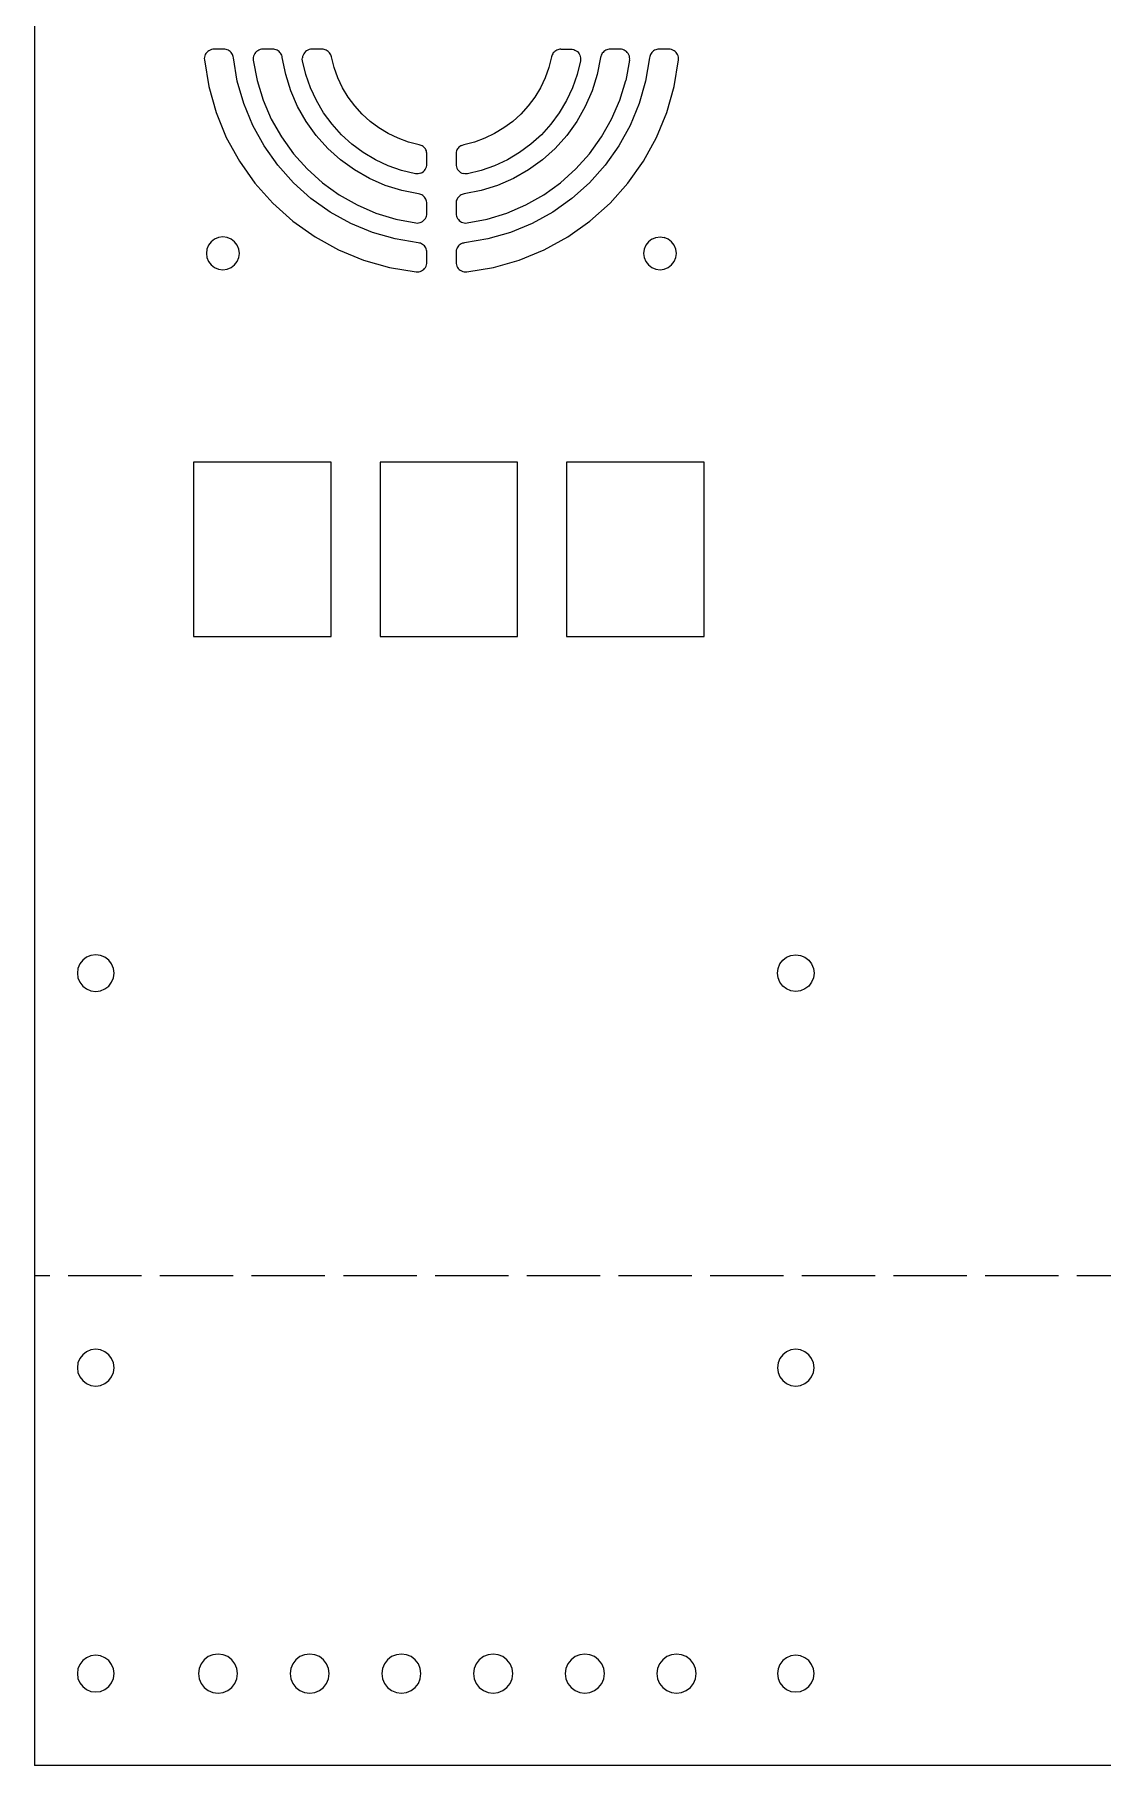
# Model space of a CAD drawing. Extents: x -1267 to 2080, y -21 to 4009.
# Drawn here: x 507.3 to 681.9, y 1248.8 to 1531.7 of the extents above; entities that cross this region are included whole.
import ezdxf

# ---------------------------------------------------------------- set-up
doc = ezdxf.new("R2010")
doc.units = 0
doc.linetypes.add('ACAD_ISO02W100', pattern=[15, 12, -3])
doc.layers.add('Layer0', color=7, linetype='Continuous', true_color=0xffffff)

msp = doc.modelspace()

# ---------------------------------------------------------------- linework, layer by layer
at = {"layer": 'Layer0'}
for p, q in [((507.27, 1977.83, 0.05), (507.27, 1328.83, 0.05)), ((535.05, 1528.02, 0.05), (535.03, 1527.8, 0.05)), ((535.03, 1527.8, 0.05), (535.04, 1527.58, 0.05)), ((535.11, 1528.23, 0.05), (535.05, 1528.02, 0.05)), ((535.19, 1528.44, 0.05), (535.11, 1528.23, 0.05)), ((535.3, 1528.63, 0.05), (535.19, 1528.44, 0.05)), ((535.44, 1528.81, 0.05), (535.3, 1528.63, 0.05)), ((535.6, 1528.96, 0.05), (535.44, 1528.81, 0.05)), ((535.78, 1529.09, 0.05), (535.6, 1528.96, 0.05)), ((535.97, 1529.19, 0.05), (535.78, 1529.09, 0.05)), ((536.18, 1529.27, 0.05), (535.97, 1529.19, 0.05)), ((536.4, 1529.32, 0.05), (536.18, 1529.27, 0.05)), ((536.62, 1529.33, 0.05), (536.4, 1529.32, 0.05)), ((538.21, 1529.33, 0.05), (536.62, 1529.33, 0.05)), ((538.41, 1529.32, 0.05), (538.21, 1529.33, 0.05)), ((538.6, 1529.29, 0.05), (538.41, 1529.32, 0.05)), ((538.78, 1529.23, 0.05), (538.6, 1529.29, 0.05)), ((538.96, 1529.15, 0.05), (538.78, 1529.23, 0.05)), ((539.12, 1529.05, 0.05), (538.96, 1529.15, 0.05)), ((539.27, 1528.93, 0.05), (539.12, 1529.05, 0.05)), ((539.41, 1528.79, 0.05), (539.27, 1528.93, 0.05)), ((539.53, 1528.64, 0.05), (539.41, 1528.79, 0.05)), ((539.63, 1528.47, 0.05), (539.53, 1528.64, 0.05)), ((539.7, 1528.3, 0.05), (539.63, 1528.47, 0.05)), ((539.76, 1528.11, 0.05), (539.7, 1528.3, 0.05)), ((539.79, 1527.92, 0.05), (539.76, 1528.11, 0.05)), ((540.43, 1524.13, 0.05), (539.79, 1527.92, 0.05)), ((543.04, 1527.98, 0.05), (543.03, 1527.76, 0.05)), ((543.03, 1527.76, 0.05), (543.04, 1527.53, 0.05)), ((543.09, 1528.2, 0.05), (543.04, 1527.98, 0.05)), ((543.17, 1528.41, 0.05), (543.09, 1528.2, 0.05)), ((543.28, 1528.61, 0.05), (543.17, 1528.41, 0.05)), ((543.42, 1528.79, 0.05), (543.28, 1528.61, 0.05)), ((543.58, 1528.95, 0.05), (543.42, 1528.79, 0.05)), ((543.76, 1529.08, 0.05), (543.58, 1528.95, 0.05)), ((543.96, 1529.19, 0.05), (543.76, 1529.08, 0.05)), ((544.17, 1529.27, 0.05), (543.96, 1529.19, 0.05)), ((544.39, 1529.32, 0.05), (544.17, 1529.27, 0.05)), ((544.61, 1529.33, 0.05), (544.39, 1529.32, 0.05)), ((546.22, 1529.33, 0.05), (544.61, 1529.33, 0.05)), ((546.4, 1529.32, 0.05), (546.22, 1529.33, 0.05)), ((546.59, 1529.29, 0.05), (546.4, 1529.32, 0.05)), ((546.77, 1529.23, 0.05), (546.59, 1529.29, 0.05)), ((546.94, 1529.16, 0.05), (546.77, 1529.23, 0.05)), ((547.11, 1529.06, 0.05), (546.94, 1529.16, 0.05)), ((547.26, 1528.94, 0.05), (547.11, 1529.06, 0.05)), ((547.39, 1528.81, 0.05), (547.26, 1528.94, 0.05)), ((547.51, 1528.67, 0.05), (547.39, 1528.81, 0.05)), ((547.61, 1528.51, 0.05), (547.51, 1528.67, 0.05)), ((547.69, 1528.33, 0.05), (547.61, 1528.51, 0.05)), ((547.75, 1528.16, 0.05), (547.69, 1528.33, 0.05)), ((547.79, 1527.97, 0.05), (547.75, 1528.16, 0.05)), ((548.34, 1525.21, 0.05), (547.79, 1527.97, 0.05)), ((551.06, 1527.68, 0.05), (551.07, 1527.91, 0.05)), ((551.09, 1527.45, 0.05), (551.06, 1527.68, 0.05)), ((551.11, 1528.14, 0.05), (551.07, 1527.91, 0.05)), ((551.19, 1528.36, 0.05), (551.11, 1528.14, 0.05)), ((551.29, 1528.57, 0.05), (551.19, 1528.36, 0.05)), ((551.43, 1528.76, 0.05), (551.29, 1528.57, 0.05)), ((551.59, 1528.93, 0.05), (551.43, 1528.76, 0.05)), ((551.77, 1529.07, 0.05), (551.59, 1528.93, 0.05)), ((551.98, 1529.18, 0.05), (551.77, 1529.07, 0.05)), ((552.19, 1529.26, 0.05), (551.98, 1529.18, 0.05)), ((552.42, 1529.32, 0.05), (552.19, 1529.26, 0.05)), ((552.65, 1529.33, 0.05), (552.42, 1529.32, 0.05)), ((554.27, 1529.33, 0.05), (552.65, 1529.33, 0.05)), ((554.45, 1529.32, 0.05), (554.27, 1529.33, 0.05)), ((554.63, 1529.29, 0.05), (554.45, 1529.32, 0.05)), ((554.8, 1529.24, 0.05), (554.63, 1529.29, 0.05)), ((554.97, 1529.17, 0.05), (554.8, 1529.24, 0.05)), ((555.13, 1529.08, 0.05), (554.97, 1529.17, 0.05)), ((555.27, 1528.97, 0.05), (555.13, 1529.08, 0.05)), ((555.41, 1528.85, 0.05), (555.27, 1528.97, 0.05)), ((555.53, 1528.71, 0.05), (555.41, 1528.85, 0.05)), ((555.63, 1528.56, 0.05), (555.53, 1528.71, 0.05)), ((555.71, 1528.4, 0.05), (555.63, 1528.56, 0.05)), ((555.78, 1528.24, 0.05), (555.71, 1528.4, 0.05)), ((555.82, 1528.06, 0.05), (555.78, 1528.24, 0.05)), ((556.27, 1526.33, 0.05), (555.82, 1528.06, 0.05)), ((591.81, 1528.06, 0.05), (591.37, 1526.33, 0.05)), ((591.86, 1528.24, 0.05), (591.81, 1528.06, 0.05)), ((591.93, 1528.4, 0.05), (591.86, 1528.24, 0.05)), ((592.01, 1528.56, 0.05), (591.93, 1528.4, 0.05)), ((592.11, 1528.71, 0.05), (592.01, 1528.56, 0.05)), ((592.23, 1528.85, 0.05), (592.11, 1528.71, 0.05)), ((592.37, 1528.97, 0.05), (592.23, 1528.85, 0.05)), ((592.51, 1529.08, 0.05), (592.37, 1528.97, 0.05)), ((592.67, 1529.17, 0.05), (592.51, 1529.08, 0.05)), ((592.84, 1529.24, 0.05), (592.67, 1529.17, 0.05)), ((593.01, 1529.29, 0.05), (592.84, 1529.24, 0.05)), ((593.19, 1529.32, 0.05), (593.01, 1529.29, 0.05)), ((593.37, 1529.33, 0.05), (593.19, 1529.32, 0.05)), ((593.37, 1529.33, 0.05), (594.99, 1529.33, 0.05)), ((594.99, 1529.33, 0.05), (595.22, 1529.32, 0.05)), ((595.22, 1529.32, 0.05), (595.45, 1529.26, 0.05)), ((595.45, 1529.26, 0.05), (595.66, 1529.18, 0.05)), ((595.66, 1529.18, 0.05), (595.87, 1529.07, 0.05)), ((595.87, 1529.07, 0.05), (596.05, 1528.93, 0.05)), ((596.05, 1528.93, 0.05), (596.21, 1528.76, 0.05)), ((596.21, 1528.76, 0.05), (596.34, 1528.57, 0.05)), ((596.34, 1528.57, 0.05), (596.45, 1528.36, 0.05)), ((596.45, 1528.36, 0.05), (596.52, 1528.14, 0.05)), ((596.52, 1528.14, 0.05), (596.57, 1527.91, 0.05)), ((596.57, 1527.68, 0.05), (596.55, 1527.45, 0.05)), ((596.57, 1527.91, 0.05), (596.57, 1527.68, 0.05)), ((599.85, 1527.97, 0.05), (599.3, 1525.21, 0.05)), ((599.89, 1528.16, 0.05), (599.85, 1527.97, 0.05)), ((599.95, 1528.33, 0.05), (599.89, 1528.16, 0.05)), ((600.03, 1528.51, 0.05), (599.95, 1528.33, 0.05)), ((600.13, 1528.67, 0.05), (600.03, 1528.51, 0.05)), ((600.25, 1528.81, 0.05), (600.13, 1528.67, 0.05)), ((600.38, 1528.94, 0.05), (600.25, 1528.81, 0.05)), ((600.53, 1529.06, 0.05), (600.38, 1528.94, 0.05)), ((600.7, 1529.16, 0.05), (600.53, 1529.06, 0.05)), ((600.87, 1529.23, 0.05), (600.7, 1529.16, 0.05)), ((601.05, 1529.29, 0.05), (600.87, 1529.23, 0.05)), ((601.23, 1529.32, 0.05), (601.05, 1529.29, 0.05)), ((601.42, 1529.33, 0.05), (601.23, 1529.32, 0.05)), ((603.03, 1529.33, 0.05), (601.42, 1529.33, 0.05)), ((603.25, 1529.32, 0.05), (603.03, 1529.33, 0.05)), ((603.47, 1529.27, 0.05), (603.25, 1529.32, 0.05)), ((603.68, 1529.19, 0.05), (603.47, 1529.27, 0.05)), ((603.88, 1529.08, 0.05), (603.68, 1529.19, 0.05)), ((604.06, 1528.95, 0.05), (603.88, 1529.08, 0.05)), ((604.22, 1528.79, 0.05), (604.06, 1528.95, 0.05)), ((604.36, 1528.61, 0.05), (604.22, 1528.79, 0.05)), ((604.47, 1528.41, 0.05), (604.36, 1528.61, 0.05)), ((604.55, 1528.2, 0.05), (604.47, 1528.41, 0.05)), ((604.6, 1527.98, 0.05), (604.55, 1528.2, 0.05)), ((604.61, 1527.76, 0.05), (604.6, 1527.98, 0.05)), ((604.6, 1527.53, 0.05), (604.61, 1527.76, 0.05)), ((607.85, 1527.92, 0.05), (607.21, 1524.13, 0.05)), ((607.88, 1528.11, 0.05), (607.85, 1527.92, 0.05)), ((607.94, 1528.3, 0.05), (607.88, 1528.11, 0.05)), ((608.01, 1528.47, 0.05), (607.94, 1528.3, 0.05)), ((608.11, 1528.64, 0.05), (608.01, 1528.47, 0.05)), ((608.23, 1528.79, 0.05), (608.11, 1528.64, 0.05)), ((608.37, 1528.93, 0.05), (608.23, 1528.79, 0.05)), ((608.52, 1529.05, 0.05), (608.37, 1528.93, 0.05)), ((608.68, 1529.15, 0.05), (608.52, 1529.05, 0.05)), ((608.86, 1529.23, 0.05), (608.68, 1529.15, 0.05)), ((609.04, 1529.29, 0.05), (608.86, 1529.23, 0.05)), ((609.23, 1529.32, 0.05), (609.04, 1529.29, 0.05)), ((609.42, 1529.33, 0.05), (609.23, 1529.32, 0.05)), ((611.02, 1529.33, 0.05), (609.42, 1529.33, 0.05)), ((611.24, 1529.32, 0.05), (611.02, 1529.33, 0.05)), ((611.46, 1529.27, 0.05), (611.24, 1529.32, 0.05)), ((611.67, 1529.19, 0.05), (611.46, 1529.27, 0.05)), ((611.86, 1529.09, 0.05), (611.67, 1529.19, 0.05)), ((612.04, 1528.96, 0.05), (611.86, 1529.09, 0.05)), ((612.2, 1528.81, 0.05), (612.04, 1528.96, 0.05)), ((612.34, 1528.63, 0.05), (612.2, 1528.81, 0.05)), ((612.45, 1528.44, 0.05), (612.34, 1528.63, 0.05)), ((612.53, 1528.23, 0.05), (612.45, 1528.44, 0.05)), ((612.58, 1528.02, 0.05), (612.53, 1528.23, 0.05)), ((612.61, 1527.8, 0.05), (612.58, 1528.02, 0.05)), ((612.6, 1527.58, 0.05), (612.61, 1527.8, 0.05)), ((535.04, 1527.58, 0.05), (535.75, 1523.22, 0.05)), ((543.04, 1527.53, 0.05), (543.67, 1524.23, 0.05)), ((549.18, 1522.52, 0.05), (548.34, 1525.21, 0.05)), ((551.63, 1525.2, 0.05), (551.09, 1527.45, 0.05)), ((552.39, 1523.02, 0.05), (551.63, 1525.2, 0.05)), ((556.87, 1524.64, 0.05), (556.27, 1526.33, 0.05)), ((591.37, 1526.33, 0.05), (590.77, 1524.64, 0.05)), ((596.01, 1525.2, 0.05), (595.25, 1523.02, 0.05)), ((596.55, 1527.45, 0.05), (596.01, 1525.2, 0.05)), ((599.3, 1525.21, 0.05), (598.46, 1522.52, 0.05)), ((604.6, 1527.53, 0.05), (603.97, 1524.23, 0.05)), ((611.88, 1523.22, 0.05), (612.6, 1527.58, 0.05)), ((535.75, 1523.22, 0.05), (536.96, 1518.98, 0.05)), ((541.49, 1520.43, 0.05), (540.43, 1524.13, 0.05)), ((543.67, 1524.23, 0.05), (544.66, 1521.01, 0.05)), ((550.3, 1519.94, 0.05), (549.18, 1522.52, 0.05)), ((553.37, 1520.93, 0.05), (552.39, 1523.02, 0.05)), ((557.64, 1523.03, 0.05), (556.87, 1524.64, 0.05)), ((558.56, 1521.49, 0.05), (557.64, 1523.03, 0.05)), ((590, 1523.03, 0.05), (589.07, 1521.49, 0.05)), ((590.77, 1524.64, 0.05), (590, 1523.03, 0.05)), ((595.25, 1523.02, 0.05), (594.27, 1520.93, 0.05)), ((598.46, 1522.52, 0.05), (597.34, 1519.94, 0.05)), ((602.98, 1521.01, 0.05), (603.97, 1524.23, 0.05)), ((607.21, 1524.13, 0.05), (606.14, 1520.43, 0.05)), ((610.68, 1518.98, 0.05), (611.88, 1523.22, 0.05)), ((542.96, 1516.88, 0.05), (541.49, 1520.43, 0.05)), ((544.66, 1521.01, 0.05), (545.99, 1517.92, 0.05)), ((551.69, 1517.49, 0.05), (550.3, 1519.94, 0.05)), ((554.54, 1518.94, 0.05), (553.37, 1520.93, 0.05)), ((559.63, 1520.06, 0.05), (558.56, 1521.49, 0.05)), ((560.84, 1518.73, 0.05), (559.63, 1520.06, 0.05)), ((588.01, 1520.06, 0.05), (586.8, 1518.73, 0.05)), ((589.07, 1521.49, 0.05), (588.01, 1520.06, 0.05)), ((594.27, 1520.93, 0.05), (593.09, 1518.94, 0.05)), ((597.34, 1519.94, 0.05), (595.94, 1517.49, 0.05)), ((601.65, 1517.92, 0.05), (602.98, 1521.01, 0.05)), ((606.14, 1520.43, 0.05), (604.68, 1516.88, 0.05)), ((536.96, 1518.98, 0.05), (538.63, 1514.9, 0.05)), ((544.82, 1513.51, 0.05), (542.96, 1516.88, 0.05)), ((545.99, 1517.92, 0.05), (547.64, 1514.99, 0.05)), ((553.34, 1515.21, 0.05), (551.69, 1517.49, 0.05)), ((555.92, 1517.08, 0.05), (554.54, 1518.94, 0.05)), ((557.47, 1515.36, 0.05), (555.92, 1517.08, 0.05)), ((562.16, 1517.53, 0.05), (560.84, 1518.73, 0.05)), ((563.6, 1516.46, 0.05), (562.16, 1517.53, 0.05)), ((565.13, 1515.54, 0.05), (563.6, 1516.46, 0.05)), ((584.04, 1516.46, 0.05), (582.51, 1515.54, 0.05)), ((585.48, 1517.53, 0.05), (584.04, 1516.46, 0.05)), ((586.8, 1518.73, 0.05), (585.48, 1517.53, 0.05)), ((591.72, 1517.08, 0.05), (590.17, 1515.36, 0.05)), ((593.09, 1518.94, 0.05), (591.72, 1517.08, 0.05)), ((595.94, 1517.49, 0.05), (594.3, 1515.21, 0.05)), ((599.99, 1514.99, 0.05), (601.65, 1517.92, 0.05)), ((604.68, 1516.88, 0.05), (602.82, 1513.51, 0.05)), ((609.01, 1514.9, 0.05), (610.68, 1518.98, 0.05)), ((538.63, 1514.9, 0.05), (540.76, 1511.03, 0.05)), ((547.05, 1510.37, 0.05), (544.82, 1513.51, 0.05)), ((547.64, 1514.99, 0.05), (549.61, 1512.25, 0.05)), ((555.22, 1513.12, 0.05), (553.34, 1515.21, 0.05)), ((559.18, 1513.81, 0.05), (557.47, 1515.36, 0.05)), ((561.04, 1512.44, 0.05), (559.18, 1513.81, 0.05)), ((566.75, 1514.77, 0.05), (565.13, 1515.54, 0.05)), ((568.43, 1514.16, 0.05), (566.75, 1514.77, 0.05)), ((570.17, 1513.72, 0.05), (568.43, 1514.16, 0.05)), ((570.34, 1513.67, 0.05), (570.17, 1513.72, 0.05)), ((570.51, 1513.61, 0.05), (570.34, 1513.67, 0.05)), ((570.67, 1513.52, 0.05), (570.51, 1513.61, 0.05)), ((570.82, 1513.42, 0.05), (570.67, 1513.52, 0.05)), ((576.97, 1513.52, 0.05), (576.82, 1513.42, 0.05)), ((577.13, 1513.61, 0.05), (576.97, 1513.52, 0.05)), ((577.13, 1513.61, 0.05), (577.3, 1513.67, 0.05)), ((577.47, 1513.72, 0.05), (577.3, 1513.67, 0.05)), ((579.21, 1514.16, 0.05), (577.47, 1513.72, 0.05)), ((580.89, 1514.77, 0.05), (579.21, 1514.16, 0.05)), ((582.51, 1515.54, 0.05), (580.89, 1514.77, 0.05)), ((588.46, 1513.81, 0.05), (586.6, 1512.44, 0.05)), ((590.17, 1515.36, 0.05), (588.46, 1513.81, 0.05)), ((594.3, 1515.21, 0.05), (592.42, 1513.12, 0.05)), ((598.03, 1512.25, 0.05), (599.99, 1514.99, 0.05)), ((602.82, 1513.51, 0.05), (600.59, 1510.37, 0.05)), ((606.88, 1511.03, 0.05), (609.01, 1514.9, 0.05)), ((540.76, 1511.03, 0.05), (543.3, 1507.43, 0.05)), ((549.61, 1512.25, 0.05), (551.85, 1509.75, 0.05)), ((557.32, 1511.24, 0.05), (555.22, 1513.12, 0.05)), ((559.6, 1509.59, 0.05), (557.32, 1511.24, 0.05)), ((563.03, 1511.26, 0.05), (561.04, 1512.44, 0.05)), ((565.13, 1510.28, 0.05), (563.03, 1511.26, 0.05)), ((570.96, 1513.3, 0.05), (570.82, 1513.42, 0.05)), ((571.08, 1513.17, 0.05), (570.96, 1513.3, 0.05)), ((571.19, 1513.02, 0.05), (571.08, 1513.17, 0.05)), ((571.28, 1512.86, 0.05), (571.19, 1513.02, 0.05)), ((571.35, 1512.7, 0.05), (571.28, 1512.86, 0.05)), ((571.4, 1512.52, 0.05), (571.35, 1512.7, 0.05)), ((571.43, 1512.34, 0.05), (571.4, 1512.52, 0.05)), ((571.44, 1512.16, 0.05), (571.43, 1512.34, 0.05)), ((571.44, 1510.54, 0.05), (571.44, 1512.16, 0.05)), ((576.21, 1512.34, 0.05), (576.2, 1512.16, 0.05)), ((576.2, 1512.16, 0.05), (576.2, 1510.54, 0.05)), ((576.24, 1512.52, 0.05), (576.21, 1512.34, 0.05)), ((576.29, 1512.7, 0.05), (576.24, 1512.52, 0.05)), ((576.36, 1512.86, 0.05), (576.29, 1512.7, 0.05)), ((576.45, 1513.02, 0.05), (576.36, 1512.86, 0.05)), ((576.56, 1513.17, 0.05), (576.45, 1513.02, 0.05)), ((576.68, 1513.3, 0.05), (576.56, 1513.17, 0.05)), ((576.82, 1513.42, 0.05), (576.68, 1513.3, 0.05)), ((584.61, 1511.26, 0.05), (582.51, 1510.28, 0.05)), ((586.6, 1512.44, 0.05), (584.61, 1511.26, 0.05)), ((590.32, 1511.24, 0.05), (588.04, 1509.59, 0.05)), ((592.42, 1513.12, 0.05), (590.32, 1511.24, 0.05)), ((595.78, 1509.75, 0.05), (598.03, 1512.25, 0.05)), ((604.33, 1507.43, 0.05), (606.88, 1511.03, 0.05)), ((549.61, 1507.5, 0.05), (547.05, 1510.37, 0.05)), ((551.85, 1509.75, 0.05), (554.36, 1507.5, 0.05)), ((562.05, 1508.2, 0.05), (559.6, 1509.59, 0.05)), ((564.63, 1507.07, 0.05), (562.05, 1508.2, 0.05)), ((567.31, 1509.52, 0.05), (565.13, 1510.28, 0.05)), ((569.56, 1508.98, 0.05), (567.31, 1509.52, 0.05)), ((569.79, 1508.96, 0.05), (569.56, 1508.98, 0.05)), ((570.02, 1508.97, 0.05), (569.79, 1508.96, 0.05)), ((570.25, 1509.01, 0.05), (570.02, 1508.97, 0.05)), ((570.47, 1509.08, 0.05), (570.25, 1509.01, 0.05)), ((570.47, 1509.08, 0.05), (570.68, 1509.19, 0.05)), ((570.68, 1509.19, 0.05), (570.86, 1509.32, 0.05)), ((570.86, 1509.32, 0.05), (571.03, 1509.48, 0.05)), ((571.03, 1509.48, 0.05), (571.17, 1509.67, 0.05)), ((571.17, 1509.67, 0.05), (571.29, 1509.87, 0.05)), ((571.29, 1509.87, 0.05), (571.37, 1510.09, 0.05)), ((571.37, 1510.09, 0.05), (571.42, 1510.31, 0.05)), ((571.42, 1510.31, 0.05), (571.44, 1510.54, 0.05)), ((576.2, 1510.54, 0.05), (576.22, 1510.31, 0.05)), ((576.22, 1510.31, 0.05), (576.27, 1510.09, 0.05)), ((576.27, 1510.09, 0.05), (576.35, 1509.87, 0.05)), ((576.35, 1509.87, 0.05), (576.46, 1509.67, 0.05)), ((576.46, 1509.67, 0.05), (576.61, 1509.48, 0.05)), ((576.61, 1509.48, 0.05), (576.77, 1509.32, 0.05)), ((576.77, 1509.32, 0.05), (576.96, 1509.19, 0.05)), ((576.96, 1509.19, 0.05), (577.17, 1509.08, 0.05)), ((577.17, 1509.08, 0.05), (577.39, 1509.01, 0.05)), ((577.62, 1508.97, 0.05), (577.39, 1509.01, 0.05)), ((577.85, 1508.96, 0.05), (577.62, 1508.97, 0.05)), ((578.08, 1508.98, 0.05), (577.85, 1508.96, 0.05)), ((580.33, 1509.52, 0.05), (578.08, 1508.98, 0.05)), ((582.51, 1510.28, 0.05), (580.33, 1509.52, 0.05)), ((585.59, 1508.2, 0.05), (583.01, 1507.07, 0.05)), ((588.04, 1509.59, 0.05), (585.59, 1508.2, 0.05)), ((593.28, 1507.5, 0.05), (595.78, 1509.75, 0.05)), ((600.59, 1510.37, 0.05), (598.03, 1507.5, 0.05)), ((543.3, 1507.43, 0.05), (546.24, 1504.14, 0.05)), ((552.48, 1504.94, 0.05), (549.61, 1507.5, 0.05)), ((554.36, 1507.5, 0.05), (557.09, 1505.54, 0.05)), ((557.09, 1505.54, 0.05), (560.02, 1503.88, 0.05)), ((567.32, 1506.23, 0.05), (564.63, 1507.07, 0.05)), ((570.08, 1505.68, 0.05), (567.32, 1506.23, 0.05)), ((570.26, 1505.64, 0.05), (570.08, 1505.68, 0.05)), ((570.44, 1505.58, 0.05), (570.26, 1505.64, 0.05)), ((570.61, 1505.5, 0.05), (570.44, 1505.58, 0.05)), ((570.77, 1505.4, 0.05), (570.61, 1505.5, 0.05)), ((570.92, 1505.28, 0.05), (570.77, 1505.4, 0.05)), ((571.05, 1505.15, 0.05), (570.92, 1505.28, 0.05)), ((571.17, 1505, 0.05), (571.05, 1505.15, 0.05)), ((571.26, 1504.84, 0.05), (571.17, 1505, 0.05)), ((576.47, 1505, 0.05), (576.38, 1504.84, 0.05)), ((576.59, 1505.15, 0.05), (576.47, 1505, 0.05)), ((576.72, 1505.28, 0.05), (576.59, 1505.15, 0.05)), ((576.87, 1505.4, 0.05), (576.72, 1505.28, 0.05)), ((577.03, 1505.5, 0.05), (576.87, 1505.4, 0.05)), ((577.2, 1505.58, 0.05), (577.03, 1505.5, 0.05)), ((577.38, 1505.64, 0.05), (577.2, 1505.58, 0.05)), ((577.56, 1505.68, 0.05), (577.38, 1505.64, 0.05)), ((580.32, 1506.23, 0.05), (577.56, 1505.68, 0.05)), ((583.01, 1507.07, 0.05), (580.32, 1506.23, 0.05)), ((587.62, 1503.88, 0.05), (590.55, 1505.54, 0.05)), ((590.55, 1505.54, 0.05), (593.28, 1507.5, 0.05)), ((598.03, 1507.5, 0.05), (595.16, 1504.94, 0.05)), ((601.4, 1504.14, 0.05), (604.33, 1507.43, 0.05)), ((546.24, 1504.14, 0.05), (549.53, 1501.2, 0.05)), ((555.62, 1502.72, 0.05), (552.48, 1504.94, 0.05)), ((558.98, 1500.86, 0.05), (555.62, 1502.72, 0.05)), ((560.02, 1503.88, 0.05), (563.11, 1502.55, 0.05)), ((563.11, 1502.55, 0.05), (566.33, 1501.57, 0.05)), ((571.34, 1504.66, 0.05), (571.26, 1504.84, 0.05)), ((571.39, 1504.48, 0.05), (571.34, 1504.66, 0.05)), ((571.37, 1502.06, 0.05), (571.42, 1502.28, 0.05)), ((571.43, 1504.3, 0.05), (571.39, 1504.48, 0.05)), ((571.42, 1502.28, 0.05), (571.44, 1502.51, 0.05)), ((571.44, 1504.11, 0.05), (571.43, 1504.3, 0.05)), ((571.44, 1502.51, 0.05), (571.44, 1504.11, 0.05)), ((576.21, 1504.3, 0.05), (576.2, 1504.11, 0.05)), ((576.2, 1504.11, 0.05), (576.2, 1502.51, 0.05)), ((576.2, 1502.51, 0.05), (576.22, 1502.28, 0.05)), ((576.25, 1504.48, 0.05), (576.21, 1504.3, 0.05)), ((576.22, 1502.28, 0.05), (576.26, 1502.06, 0.05)), ((576.3, 1504.66, 0.05), (576.25, 1504.48, 0.05)), ((576.38, 1504.84, 0.05), (576.3, 1504.66, 0.05)), ((581.31, 1501.57, 0.05), (584.52, 1502.55, 0.05)), ((584.52, 1502.55, 0.05), (587.62, 1503.88, 0.05)), ((592.02, 1502.72, 0.05), (588.66, 1500.86, 0.05)), ((595.16, 1504.94, 0.05), (592.02, 1502.72, 0.05)), ((598.11, 1501.2, 0.05), (601.4, 1504.14, 0.05)), ((549.53, 1501.2, 0.05), (553.14, 1498.65, 0.05)), ((562.54, 1499.39, 0.05), (558.98, 1500.86, 0.05)), ((566.23, 1498.33, 0.05), (562.54, 1499.39, 0.05)), ((566.33, 1501.57, 0.05), (569.64, 1500.93, 0.05)), ((569.64, 1500.93, 0.05), (569.86, 1500.92, 0.05)), ((569.86, 1500.92, 0.05), (570.09, 1500.94, 0.05)), ((570.09, 1500.94, 0.05), (570.31, 1500.99, 0.05)), ((570.31, 1500.99, 0.05), (570.52, 1501.07, 0.05)), ((570.52, 1501.07, 0.05), (570.71, 1501.18, 0.05)), ((570.71, 1501.18, 0.05), (570.89, 1501.31, 0.05)), ((570.89, 1501.31, 0.05), (571.05, 1501.47, 0.05)), ((571.05, 1501.47, 0.05), (571.19, 1501.65, 0.05)), ((571.19, 1501.65, 0.05), (571.3, 1501.85, 0.05)), ((571.3, 1501.85, 0.05), (571.37, 1502.06, 0.05)), ((576.26, 1502.06, 0.05), (576.34, 1501.85, 0.05)), ((576.34, 1501.85, 0.05), (576.45, 1501.65, 0.05)), ((576.45, 1501.65, 0.05), (576.59, 1501.47, 0.05)), ((576.59, 1501.47, 0.05), (576.74, 1501.31, 0.05)), ((576.74, 1501.31, 0.05), (576.92, 1501.18, 0.05)), ((576.92, 1501.18, 0.05), (577.12, 1501.07, 0.05)), ((577.12, 1501.07, 0.05), (577.33, 1500.99, 0.05)), ((577.33, 1500.99, 0.05), (577.55, 1500.94, 0.05)), ((577.55, 1500.94, 0.05), (577.78, 1500.92, 0.05)), ((577.78, 1500.92, 0.05), (578, 1500.93, 0.05)), ((578, 1500.93, 0.05), (581.31, 1501.57, 0.05)), ((585.1, 1499.39, 0.05), (581.4, 1498.33, 0.05)), ((588.66, 1500.86, 0.05), (585.1, 1499.39, 0.05)), ((594.5, 1498.65, 0.05), (598.11, 1501.2, 0.05)), ((535.47, 1496.66, 0.05), (535.38, 1495.96, 0.05)), ((535.74, 1497.31, 0.05), (535.47, 1496.66, 0.05)), ((536.17, 1497.87, 0.05), (535.74, 1497.31, 0.05)), ((536.72, 1498.3, 0.05), (536.17, 1497.87, 0.05)), ((537.37, 1498.56, 0.05), (536.72, 1498.3, 0.05)), ((538.07, 1498.66, 0.05), (537.37, 1498.56, 0.05)), ((538.77, 1498.56, 0.05), (538.07, 1498.66, 0.05)), ((539.42, 1498.3, 0.05), (538.77, 1498.56, 0.05)), ((539.97, 1497.87, 0.05), (539.42, 1498.3, 0.05)), ((540.4, 1497.31, 0.05), (539.97, 1497.87, 0.05)), ((540.67, 1496.66, 0.05), (540.4, 1497.31, 0.05)), ((540.76, 1495.96, 0.05), (540.67, 1496.66, 0.05)), ((553.14, 1498.65, 0.05), (557, 1496.53, 0.05)), ((557, 1496.53, 0.05), (561.08, 1494.85, 0.05)), ((570.03, 1497.69, 0.05), (566.23, 1498.33, 0.05)), ((570.22, 1497.65, 0.05), (570.03, 1497.69, 0.05)), ((570.4, 1497.6, 0.05), (570.22, 1497.65, 0.05)), ((570.58, 1497.52, 0.05), (570.4, 1497.6, 0.05)), ((570.74, 1497.42, 0.05), (570.58, 1497.52, 0.05)), ((570.9, 1497.3, 0.05), (570.74, 1497.42, 0.05)), ((571.03, 1497.17, 0.05), (570.9, 1497.3, 0.05)), ((571.15, 1497.02, 0.05), (571.03, 1497.17, 0.05)), ((571.25, 1496.85, 0.05), (571.15, 1497.02, 0.05)), ((571.33, 1496.68, 0.05), (571.25, 1496.85, 0.05)), ((571.39, 1496.49, 0.05), (571.33, 1496.68, 0.05)), ((571.43, 1496.3, 0.05), (571.39, 1496.49, 0.05)), ((576.25, 1496.49, 0.05), (576.21, 1496.3, 0.05)), ((576.31, 1496.68, 0.05), (576.25, 1496.49, 0.05)), ((576.38, 1496.85, 0.05), (576.31, 1496.68, 0.05)), ((576.49, 1497.02, 0.05), (576.38, 1496.85, 0.05)), ((576.61, 1497.17, 0.05), (576.49, 1497.02, 0.05)), ((576.74, 1497.3, 0.05), (576.61, 1497.17, 0.05)), ((576.89, 1497.42, 0.05), (576.74, 1497.3, 0.05)), ((577.06, 1497.52, 0.05), (576.89, 1497.42, 0.05)), ((577.24, 1497.6, 0.05), (577.06, 1497.52, 0.05)), ((577.42, 1497.65, 0.05), (577.24, 1497.6, 0.05)), ((577.61, 1497.69, 0.05), (577.42, 1497.65, 0.05)), ((581.4, 1498.33, 0.05), (577.61, 1497.69, 0.05)), ((586.55, 1494.85, 0.05), (590.64, 1496.53, 0.05)), ((590.64, 1496.53, 0.05), (594.5, 1498.65, 0.05)), ((606.97, 1496.66, 0.05), (606.88, 1495.96, 0.05)), ((607.24, 1497.31, 0.05), (606.97, 1496.66, 0.05)), ((607.67, 1497.87, 0.05), (607.24, 1497.31, 0.05)), ((608.22, 1498.3, 0.05), (607.67, 1497.87, 0.05)), ((608.22, 1498.3, 0.05), (608.87, 1498.56, 0.05)), ((608.87, 1498.56, 0.05), (609.57, 1498.66, 0.05)), ((609.57, 1498.66, 0.05), (610.27, 1498.56, 0.05)), ((610.92, 1498.3, 0.05), (610.27, 1498.56, 0.05)), ((611.47, 1497.87, 0.05), (610.92, 1498.3, 0.05)), ((611.9, 1497.31, 0.05), (611.47, 1497.87, 0.05)), ((612.17, 1496.66, 0.05), (611.9, 1497.31, 0.05)), ((612.26, 1495.96, 0.05), (612.17, 1496.66, 0.05)), ((535.38, 1495.96, 0.05), (535.47, 1495.27, 0.05)), ((535.47, 1495.27, 0.05), (535.74, 1494.62, 0.05)), ((535.74, 1494.62, 0.05), (536.17, 1494.06, 0.05)), ((536.17, 1494.06, 0.05), (536.72, 1493.63, 0.05)), ((539.42, 1493.63, 0.05), (539.97, 1494.06, 0.05)), ((539.97, 1494.06, 0.05), (540.4, 1494.62, 0.05)), ((540.4, 1494.62, 0.05), (540.67, 1495.27, 0.05)), ((540.67, 1495.27, 0.05), (540.76, 1495.96, 0.05)), ((561.08, 1494.85, 0.05), (565.33, 1493.65, 0.05)), ((565.33, 1493.65, 0.05), (569.68, 1492.93, 0.05)), ((571.07, 1493.49, 0.05), (571.2, 1493.67, 0.05)), ((571.2, 1493.67, 0.05), (571.3, 1493.87, 0.05)), ((571.3, 1493.87, 0.05), (571.38, 1494.07, 0.05)), ((571.38, 1494.07, 0.05), (571.42, 1494.29, 0.05)), ((571.42, 1494.29, 0.05), (571.44, 1494.51, 0.05)), ((571.44, 1496.11, 0.05), (571.43, 1496.3, 0.05)), ((571.44, 1494.51, 0.05), (571.44, 1496.11, 0.05)), ((576.21, 1496.3, 0.05), (576.2, 1496.11, 0.05)), ((576.2, 1496.11, 0.05), (576.2, 1494.51, 0.05)), ((576.2, 1494.51, 0.05), (576.22, 1494.29, 0.05)), ((576.22, 1494.29, 0.05), (576.26, 1494.07, 0.05)), ((576.26, 1494.07, 0.05), (576.34, 1493.87, 0.05)), ((576.34, 1493.87, 0.05), (576.44, 1493.67, 0.05)), ((576.44, 1493.67, 0.05), (576.57, 1493.49, 0.05)), ((577.96, 1492.93, 0.05), (582.31, 1493.65, 0.05)), ((582.31, 1493.65, 0.05), (586.55, 1494.85, 0.05)), ((606.88, 1495.96, 0.05), (606.97, 1495.27, 0.05)), ((606.97, 1495.27, 0.05), (607.24, 1494.62, 0.05)), ((607.24, 1494.62, 0.05), (607.67, 1494.06, 0.05)), ((607.67, 1494.06, 0.05), (608.22, 1493.63, 0.05)), ((610.92, 1493.63, 0.05), (611.47, 1494.06, 0.05)), ((611.47, 1494.06, 0.05), (611.9, 1494.62, 0.05)), ((611.9, 1494.62, 0.05), (612.17, 1495.27, 0.05)), ((612.17, 1495.27, 0.05), (612.26, 1495.96, 0.05)), ((536.72, 1493.63, 0.05), (537.37, 1493.36, 0.05)), ((537.37, 1493.36, 0.05), (538.07, 1493.27, 0.05)), ((538.07, 1493.27, 0.05), (538.77, 1493.36, 0.05)), ((538.77, 1493.36, 0.05), (539.42, 1493.63, 0.05)), ((569.68, 1492.93, 0.05), (569.9, 1492.93, 0.05)), ((569.9, 1492.93, 0.05), (570.12, 1492.95, 0.05)), ((570.12, 1492.95, 0.05), (570.34, 1493, 0.05)), ((570.34, 1493, 0.05), (570.55, 1493.08, 0.05)), ((570.55, 1493.08, 0.05), (570.74, 1493.2, 0.05)), ((570.74, 1493.2, 0.05), (570.91, 1493.33, 0.05)), ((570.91, 1493.33, 0.05), (571.07, 1493.49, 0.05)), ((576.57, 1493.49, 0.05), (576.73, 1493.33, 0.05)), ((576.73, 1493.33, 0.05), (576.9, 1493.2, 0.05)), ((576.9, 1493.2, 0.05), (577.09, 1493.08, 0.05)), ((577.09, 1493.08, 0.05), (577.3, 1493, 0.05)), ((577.3, 1493, 0.05), (577.51, 1492.95, 0.05)), ((577.51, 1492.95, 0.05), (577.74, 1492.93, 0.05)), ((577.74, 1492.93, 0.05), (577.96, 1492.93, 0.05)), ((608.22, 1493.63, 0.05), (608.87, 1493.36, 0.05)), ((608.87, 1493.36, 0.05), (609.57, 1493.27, 0.05)), ((609.57, 1493.27, 0.05), (610.27, 1493.36, 0.05)), ((610.27, 1493.36, 0.05), (610.92, 1493.63, 0.05)), ((533.27, 1461.83, 0.05), (533.27, 1433.33, 0.05)), ((555.77, 1461.83, 0.05), (533.27, 1461.83, 0.05)), ((555.77, 1433.33, 0.05), (555.77, 1461.83, 0.05)), ((563.77, 1461.83, 0.05), (563.77, 1433.33, 0.05)), ((586.27, 1461.83, 0.05), (563.77, 1461.83, 0.05)), ((586.27, 1433.33, 0.05), (586.27, 1461.83, 0.05)), ((594.27, 1461.83, 0.05), (594.27, 1433.33, 0.05)), ((616.77, 1461.83, 0.05), (594.27, 1461.83, 0.05)), ((616.77, 1433.33, 0.05), (616.77, 1461.83, 0.05)), ((533.27, 1433.33, 0.05), (555.77, 1433.33, 0.05)), ((563.77, 1433.33, 0.05), (586.27, 1433.33, 0.05)), ((594.27, 1433.33, 0.05), (616.77, 1433.33, 0.05)), ((515.77, 1380.93, 0.05), (515.15, 1380.45, 0.05)), ((516.49, 1381.22, 0.05), (515.77, 1380.93, 0.05)), ((517.27, 1381.33, 0.05), (516.49, 1381.22, 0.05)), ((518.05, 1381.22, 0.05), (517.27, 1381.33, 0.05)), ((518.77, 1380.93, 0.05), (518.05, 1381.22, 0.05)), ((519.39, 1380.45, 0.05), (518.77, 1380.93, 0.05)), ((629.65, 1380.45, 0.05), (630.27, 1380.93, 0.05)), ((630.27, 1380.93, 0.05), (630.99, 1381.22, 0.05)), ((630.99, 1381.22, 0.05), (631.77, 1381.33, 0.05)), ((631.77, 1381.33, 0.05), (632.55, 1381.22, 0.05)), ((632.55, 1381.22, 0.05), (633.27, 1380.93, 0.05)), ((633.27, 1380.93, 0.05), (633.89, 1380.45, 0.05)), ((514.37, 1379.1, 0.05), (514.27, 1378.33, 0.05)), ((514.27, 1378.33, 0.05), (514.37, 1377.55, 0.05)), ((514.67, 1379.83, 0.05), (514.37, 1379.1, 0.05)), ((515.15, 1380.45, 0.05), (514.67, 1379.83, 0.05)), ((519.87, 1379.83, 0.05), (519.39, 1380.45, 0.05)), ((520.17, 1379.1, 0.05), (519.87, 1379.83, 0.05)), ((520.27, 1378.33, 0.05), (520.17, 1379.1, 0.05)), ((520.17, 1377.55, 0.05), (520.27, 1378.33, 0.05)), ((628.77, 1378.33, 0.05), (628.87, 1379.1, 0.05)), ((628.87, 1377.55, 0.05), (628.77, 1378.33, 0.05)), ((628.87, 1379.1, 0.05), (629.17, 1379.83, 0.05)), ((629.17, 1379.83, 0.05), (629.65, 1380.45, 0.05)), ((633.89, 1380.45, 0.05), (634.37, 1379.83, 0.05)), ((634.37, 1379.83, 0.05), (634.67, 1379.1, 0.05)), ((634.67, 1379.1, 0.05), (634.77, 1378.33, 0.05)), ((634.77, 1378.33, 0.05), (634.67, 1377.55, 0.05)), ((514.37, 1377.55, 0.05), (514.67, 1376.83, 0.05)), ((514.67, 1376.83, 0.05), (515.15, 1376.21, 0.05)), ((515.15, 1376.21, 0.05), (515.77, 1375.73, 0.05)), ((515.77, 1375.73, 0.05), (516.49, 1375.43, 0.05)), ((516.49, 1375.43, 0.05), (517.27, 1375.33, 0.05)), ((517.27, 1375.33, 0.05), (518.05, 1375.43, 0.05)), ((518.05, 1375.43, 0.05), (518.77, 1375.73, 0.05)), ((518.77, 1375.73, 0.05), (519.39, 1376.21, 0.05)), ((519.39, 1376.21, 0.05), (519.87, 1376.83, 0.05)), ((519.87, 1376.83, 0.05), (520.17, 1377.55, 0.05)), ((629.17, 1376.83, 0.05), (628.87, 1377.55, 0.05)), ((629.65, 1376.21, 0.05), (629.17, 1376.83, 0.05)), ((630.27, 1375.73, 0.05), (629.65, 1376.21, 0.05)), ((630.99, 1375.43, 0.05), (630.27, 1375.73, 0.05)), ((631.77, 1375.33, 0.05), (630.99, 1375.43, 0.05)), ((632.55, 1375.43, 0.05), (631.77, 1375.33, 0.05)), ((633.27, 1375.73, 0.05), (632.55, 1375.43, 0.05)), ((633.89, 1376.21, 0.05), (633.27, 1375.73, 0.05)), ((634.37, 1376.83, 0.05), (633.89, 1376.21, 0.05)), ((634.67, 1377.55, 0.05), (634.37, 1376.83, 0.05)), ((507.27, 1328.83, 0.05), (507.27, 1248.83, 0.05)), ((515.15, 1315.95, 0.05), (514.67, 1315.33, 0.05)), ((515.77, 1316.43, 0.05), (515.15, 1315.95, 0.05)), ((516.49, 1316.72, 0.05), (515.77, 1316.43, 0.05)), ((517.27, 1316.83, 0.05), (516.49, 1316.72, 0.05)), ((518.05, 1316.72, 0.05), (517.27, 1316.83, 0.05)), ((518.77, 1316.43, 0.05), (518.05, 1316.72, 0.05)), ((519.39, 1315.95, 0.05), (518.77, 1316.43, 0.05)), ((519.87, 1315.33, 0.05), (519.39, 1315.95, 0.05)), ((629.65, 1315.95, 0.05), (629.17, 1315.33, 0.05)), ((630.27, 1316.43, 0.05), (629.65, 1315.95, 0.05)), ((630.99, 1316.72, 0.05), (630.27, 1316.43, 0.05)), ((631.77, 1316.83, 0.05), (630.99, 1316.72, 0.05)), ((632.55, 1316.72, 0.05), (631.77, 1316.83, 0.05)), ((633.27, 1316.43, 0.05), (632.55, 1316.72, 0.05)), ((633.89, 1315.95, 0.05), (633.27, 1316.43, 0.05)), ((634.37, 1315.33, 0.05), (633.89, 1315.95, 0.05)), ((514.37, 1314.6, 0.05), (514.27, 1313.83, 0.05)), ((514.27, 1313.83, 0.05), (514.37, 1313.05, 0.05)), ((514.67, 1315.33, 0.05), (514.37, 1314.6, 0.05)), ((514.37, 1313.05, 0.05), (514.67, 1312.33, 0.05)), ((520.17, 1314.6, 0.05), (519.87, 1315.33, 0.05)), ((519.87, 1312.33, 0.05), (520.17, 1313.05, 0.05)), ((520.27, 1313.83, 0.05), (520.17, 1314.6, 0.05)), ((520.17, 1313.05, 0.05), (520.27, 1313.83, 0.05)), ((628.87, 1314.6, 0.05), (628.77, 1313.83, 0.05)), ((628.77, 1313.83, 0.05), (628.87, 1313.05, 0.05)), ((629.17, 1315.33, 0.05), (628.87, 1314.6, 0.05)), ((628.87, 1313.05, 0.05), (629.17, 1312.33, 0.05)), ((634.67, 1314.6, 0.05), (634.37, 1315.33, 0.05)), ((634.37, 1312.33, 0.05), (634.67, 1313.05, 0.05)), ((634.77, 1313.83, 0.05), (634.67, 1314.6, 0.05)), ((634.67, 1313.05, 0.05), (634.77, 1313.83, 0.05)), ((514.67, 1312.33, 0.05), (515.15, 1311.71, 0.05)), ((515.15, 1311.71, 0.05), (515.77, 1311.23, 0.05)), ((515.77, 1311.23, 0.05), (516.49, 1310.93, 0.05)), ((516.49, 1310.93, 0.05), (517.27, 1310.83, 0.05)), ((517.27, 1310.83, 0.05), (518.05, 1310.93, 0.05)), ((518.05, 1310.93, 0.05), (518.77, 1311.23, 0.05)), ((518.77, 1311.23, 0.05), (519.39, 1311.71, 0.05)), ((519.39, 1311.71, 0.05), (519.87, 1312.33, 0.05)), ((629.17, 1312.33, 0.05), (629.65, 1311.71, 0.05)), ((629.65, 1311.71, 0.05), (630.27, 1311.23, 0.05)), ((630.27, 1311.23, 0.05), (630.99, 1310.93, 0.05)), ((630.99, 1310.93, 0.05), (631.77, 1310.83, 0.05)), ((631.77, 1310.83, 0.05), (632.55, 1310.93, 0.05)), ((632.55, 1310.93, 0.05), (633.27, 1311.23, 0.05)), ((633.27, 1311.23, 0.05), (633.89, 1311.71, 0.05)), ((633.89, 1311.71, 0.05), (634.37, 1312.33, 0.05)), ((514.37, 1264.6, 0.05), (514.27, 1263.83, 0.05)), ((514.67, 1265.33, 0.05), (514.37, 1264.6, 0.05)), ((515.15, 1265.95, 0.05), (514.67, 1265.33, 0.05)), ((515.77, 1266.43, 0.05), (515.15, 1265.95, 0.05)), ((516.49, 1266.72, 0.05), (515.77, 1266.43, 0.05)), ((517.27, 1266.83, 0.05), (516.49, 1266.72, 0.05)), ((518.05, 1266.72, 0.05), (517.27, 1266.83, 0.05)), ((518.77, 1266.43, 0.05), (518.05, 1266.72, 0.05)), ((519.39, 1265.95, 0.05), (518.77, 1266.43, 0.05)), ((519.87, 1265.33, 0.05), (519.39, 1265.95, 0.05)), ((520.17, 1264.6, 0.05), (519.87, 1265.33, 0.05)), ((520.27, 1263.83, 0.05), (520.17, 1264.6, 0.05)), ((534.18, 1264.66, 0.05), (534.07, 1263.83, 0.05)), ((534.5, 1265.43, 0.05), (534.18, 1264.66, 0.05)), ((535.01, 1266.09, 0.05), (534.5, 1265.43, 0.05)), ((535.67, 1266.6, 0.05), (535.01, 1266.09, 0.05)), ((536.44, 1266.92, 0.05), (535.67, 1266.6, 0.05)), ((537.27, 1267.03, 0.05), (536.44, 1266.92, 0.05)), ((538.1, 1266.92, 0.05), (537.27, 1267.03, 0.05)), ((538.87, 1266.6, 0.05), (538.1, 1266.92, 0.05)), ((539.53, 1266.09, 0.05), (538.87, 1266.6, 0.05)), ((540.04, 1265.43, 0.05), (539.53, 1266.09, 0.05)), ((540.36, 1264.66, 0.05), (540.04, 1265.43, 0.05)), ((540.47, 1263.83, 0.05), (540.36, 1264.66, 0.05)), ((549.18, 1264.66, 0.05), (549.07, 1263.83, 0.05)), ((549.5, 1265.43, 0.05), (549.18, 1264.66, 0.05)), ((550.01, 1266.09, 0.05), (549.5, 1265.43, 0.05)), ((550.67, 1266.6, 0.05), (550.01, 1266.09, 0.05)), ((551.44, 1266.92, 0.05), (550.67, 1266.6, 0.05)), ((552.27, 1267.03, 0.05), (551.44, 1266.92, 0.05)), ((553.1, 1266.92, 0.05), (552.27, 1267.03, 0.05)), ((553.87, 1266.6, 0.05), (553.1, 1266.92, 0.05)), ((554.53, 1266.09, 0.05), (553.87, 1266.6, 0.05)), ((555.04, 1265.43, 0.05), (554.53, 1266.09, 0.05)), ((555.36, 1264.66, 0.05), (555.04, 1265.43, 0.05)), ((555.47, 1263.83, 0.05), (555.36, 1264.66, 0.05)), ((564.18, 1264.66, 0.05), (564.07, 1263.83, 0.05)), ((564.5, 1265.43, 0.05), (564.18, 1264.66, 0.05)), ((565.01, 1266.09, 0.05), (564.5, 1265.43, 0.05)), ((565.67, 1266.6, 0.05), (565.01, 1266.09, 0.05)), ((566.44, 1266.92, 0.05), (565.67, 1266.6, 0.05)), ((567.27, 1267.03, 0.05), (566.44, 1266.92, 0.05)), ((568.1, 1266.92, 0.05), (567.27, 1267.03, 0.05)), ((568.87, 1266.6, 0.05), (568.1, 1266.92, 0.05)), ((569.53, 1266.09, 0.05), (568.87, 1266.6, 0.05)), ((570.04, 1265.43, 0.05), (569.53, 1266.09, 0.05)), ((570.36, 1264.66, 0.05), (570.04, 1265.43, 0.05)), ((570.47, 1263.83, 0.05), (570.36, 1264.66, 0.05)), ((579.18, 1264.66, 0.05), (579.07, 1263.83, 0.05)), ((579.5, 1265.43, 0.05), (579.18, 1264.66, 0.05)), ((580.01, 1266.09, 0.05), (579.5, 1265.43, 0.05)), ((580.67, 1266.6, 0.05), (580.01, 1266.09, 0.05)), ((581.44, 1266.92, 0.05), (580.67, 1266.6, 0.05)), ((582.27, 1267.03, 0.05), (581.44, 1266.92, 0.05)), ((583.1, 1266.92, 0.05), (582.27, 1267.03, 0.05)), ((583.87, 1266.6, 0.05), (583.1, 1266.92, 0.05)), ((584.53, 1266.09, 0.05), (583.87, 1266.6, 0.05)), ((585.04, 1265.43, 0.05), (584.53, 1266.09, 0.05)), ((585.36, 1264.66, 0.05), (585.04, 1265.43, 0.05)), ((585.47, 1263.83, 0.05), (585.36, 1264.66, 0.05)), ((594.18, 1264.66, 0.05), (594.07, 1263.83, 0.05)), ((594.5, 1265.43, 0.05), (594.18, 1264.66, 0.05)), ((595.01, 1266.09, 0.05), (594.5, 1265.43, 0.05)), ((595.67, 1266.6, 0.05), (595.01, 1266.09, 0.05)), ((596.44, 1266.92, 0.05), (595.67, 1266.6, 0.05)), ((597.27, 1267.03, 0.05), (596.44, 1266.92, 0.05)), ((598.1, 1266.92, 0.05), (597.27, 1267.03, 0.05)), ((598.87, 1266.6, 0.05), (598.1, 1266.92, 0.05)), ((599.53, 1266.09, 0.05), (598.87, 1266.6, 0.05)), ((600.04, 1265.43, 0.05), (599.53, 1266.09, 0.05)), ((600.36, 1264.66, 0.05), (600.04, 1265.43, 0.05)), ((600.47, 1263.83, 0.05), (600.36, 1264.66, 0.05)), ((609.18, 1264.66, 0.05), (609.07, 1263.83, 0.05)), ((609.5, 1265.43, 0.05), (609.18, 1264.66, 0.05)), ((610.01, 1266.09, 0.05), (609.5, 1265.43, 0.05)), ((610.67, 1266.6, 0.05), (610.01, 1266.09, 0.05)), ((611.44, 1266.92, 0.05), (610.67, 1266.6, 0.05)), ((612.27, 1267.03, 0.05), (611.44, 1266.92, 0.05)), ((613.1, 1266.92, 0.05), (612.27, 1267.03, 0.05)), ((613.87, 1266.6, 0.05), (613.1, 1266.92, 0.05)), ((614.53, 1266.09, 0.05), (613.87, 1266.6, 0.05)), ((615.04, 1265.43, 0.05), (614.53, 1266.09, 0.05)), ((615.36, 1264.66, 0.05), (615.04, 1265.43, 0.05)), ((615.47, 1263.83, 0.05), (615.36, 1264.66, 0.05)), ((628.87, 1264.6, 0.05), (628.77, 1263.83, 0.05)), ((629.17, 1265.33, 0.05), (628.87, 1264.6, 0.05)), ((629.65, 1265.95, 0.05), (629.17, 1265.33, 0.05)), ((630.27, 1266.43, 0.05), (629.65, 1265.95, 0.05)), ((630.99, 1266.72, 0.05), (630.27, 1266.43, 0.05)), ((631.77, 1266.83, 0.05), (630.99, 1266.72, 0.05)), ((632.55, 1266.72, 0.05), (631.77, 1266.83, 0.05)), ((633.27, 1266.43, 0.05), (632.55, 1266.72, 0.05)), ((633.89, 1265.95, 0.05), (633.27, 1266.43, 0.05)), ((634.37, 1265.33, 0.05), (633.89, 1265.95, 0.05)), ((634.67, 1264.6, 0.05), (634.37, 1265.33, 0.05)), ((634.77, 1263.83, 0.05), (634.67, 1264.6, 0.05)), ((514.27, 1263.83, 0.05), (514.37, 1263.05, 0.05)), ((514.37, 1263.05, 0.05), (514.67, 1262.33, 0.05)), ((514.67, 1262.33, 0.05), (515.15, 1261.71, 0.05)), ((515.15, 1261.71, 0.05), (515.77, 1261.23, 0.05)), ((518.77, 1261.23, 0.05), (519.39, 1261.71, 0.05)), ((519.39, 1261.71, 0.05), (519.87, 1262.33, 0.05)), ((519.87, 1262.33, 0.05), (520.17, 1263.05, 0.05)), ((520.17, 1263.05, 0.05), (520.27, 1263.83, 0.05)), ((534.07, 1263.83, 0.05), (534.18, 1263, 0.05)), ((534.18, 1263, 0.05), (534.5, 1262.23, 0.05)), ((534.5, 1262.23, 0.05), (535.01, 1261.56, 0.05)), ((539.53, 1261.56, 0.05), (540.04, 1262.23, 0.05)), ((540.04, 1262.23, 0.05), (540.36, 1263, 0.05)), ((540.36, 1263, 0.05), (540.47, 1263.83, 0.05)), ((549.07, 1263.83, 0.05), (549.18, 1263, 0.05)), ((549.18, 1263, 0.05), (549.5, 1262.23, 0.05)), ((549.5, 1262.23, 0.05), (550.01, 1261.56, 0.05)), ((554.53, 1261.56, 0.05), (555.04, 1262.23, 0.05)), ((555.04, 1262.23, 0.05), (555.36, 1263, 0.05)), ((555.36, 1263, 0.05), (555.47, 1263.83, 0.05)), ((564.07, 1263.83, 0.05), (564.18, 1263, 0.05)), ((564.18, 1263, 0.05), (564.5, 1262.23, 0.05)), ((564.5, 1262.23, 0.05), (565.01, 1261.56, 0.05)), ((569.53, 1261.56, 0.05), (570.04, 1262.23, 0.05)), ((570.04, 1262.23, 0.05), (570.36, 1263, 0.05)), ((570.36, 1263, 0.05), (570.47, 1263.83, 0.05)), ((579.07, 1263.83, 0.05), (579.18, 1263, 0.05)), ((579.18, 1263, 0.05), (579.5, 1262.23, 0.05)), ((579.5, 1262.23, 0.05), (580.01, 1261.56, 0.05)), ((584.53, 1261.56, 0.05), (585.04, 1262.23, 0.05)), ((585.04, 1262.23, 0.05), (585.36, 1263, 0.05)), ((585.36, 1263, 0.05), (585.47, 1263.83, 0.05)), ((594.07, 1263.83, 0.05), (594.18, 1263, 0.05)), ((594.18, 1263, 0.05), (594.5, 1262.23, 0.05)), ((594.5, 1262.23, 0.05), (595.01, 1261.56, 0.05)), ((599.53, 1261.56, 0.05), (600.04, 1262.23, 0.05)), ((600.04, 1262.23, 0.05), (600.36, 1263, 0.05)), ((600.36, 1263, 0.05), (600.47, 1263.83, 0.05)), ((609.07, 1263.83, 0.05), (609.18, 1263, 0.05)), ((609.18, 1263, 0.05), (609.5, 1262.23, 0.05)), ((609.5, 1262.23, 0.05), (610.01, 1261.56, 0.05)), ((614.53, 1261.56, 0.05), (615.04, 1262.23, 0.05)), ((615.04, 1262.23, 0.05), (615.36, 1263, 0.05)), ((615.36, 1263, 0.05), (615.47, 1263.83, 0.05)), ((628.77, 1263.83, 0.05), (628.87, 1263.05, 0.05)), ((628.87, 1263.05, 0.05), (629.17, 1262.33, 0.05)), ((629.17, 1262.33, 0.05), (629.65, 1261.71, 0.05)), ((629.65, 1261.71, 0.05), (630.27, 1261.23, 0.05)), ((633.27, 1261.23, 0.05), (633.89, 1261.71, 0.05)), ((633.89, 1261.71, 0.05), (634.37, 1262.33, 0.05)), ((634.37, 1262.33, 0.05), (634.67, 1263.05, 0.05)), ((634.67, 1263.05, 0.05), (634.77, 1263.83, 0.05)), ((515.77, 1261.23, 0.05), (516.49, 1260.93, 0.05)), ((516.49, 1260.93, 0.05), (517.27, 1260.83, 0.05)), ((517.27, 1260.83, 0.05), (518.05, 1260.93, 0.05)), ((518.05, 1260.93, 0.05), (518.77, 1261.23, 0.05)), ((535.01, 1261.56, 0.05), (535.67, 1261.06, 0.05)), ((535.67, 1261.06, 0.05), (536.44, 1260.74, 0.05)), ((536.44, 1260.74, 0.05), (537.27, 1260.63, 0.05)), ((537.27, 1260.63, 0.05), (538.1, 1260.74, 0.05)), ((538.1, 1260.74, 0.05), (538.87, 1261.06, 0.05)), ((538.87, 1261.06, 0.05), (539.53, 1261.56, 0.05)), ((550.01, 1261.56, 0.05), (550.67, 1261.06, 0.05)), ((550.67, 1261.06, 0.05), (551.44, 1260.74, 0.05)), ((551.44, 1260.74, 0.05), (552.27, 1260.63, 0.05)), ((552.27, 1260.63, 0.05), (553.1, 1260.74, 0.05)), ((553.1, 1260.74, 0.05), (553.87, 1261.06, 0.05)), ((553.87, 1261.06, 0.05), (554.53, 1261.56, 0.05)), ((565.01, 1261.56, 0.05), (565.67, 1261.06, 0.05)), ((565.67, 1261.06, 0.05), (566.44, 1260.74, 0.05)), ((566.44, 1260.74, 0.05), (567.27, 1260.63, 0.05)), ((567.27, 1260.63, 0.05), (568.1, 1260.74, 0.05)), ((568.1, 1260.74, 0.05), (568.87, 1261.06, 0.05)), ((568.87, 1261.06, 0.05), (569.53, 1261.56, 0.05)), ((580.01, 1261.56, 0.05), (580.67, 1261.06, 0.05)), ((580.67, 1261.06, 0.05), (581.44, 1260.74, 0.05)), ((581.44, 1260.74, 0.05), (582.27, 1260.63, 0.05)), ((582.27, 1260.63, 0.05), (583.1, 1260.74, 0.05)), ((583.1, 1260.74, 0.05), (583.87, 1261.06, 0.05)), ((583.87, 1261.06, 0.05), (584.53, 1261.56, 0.05)), ((595.01, 1261.56, 0.05), (595.67, 1261.06, 0.05)), ((595.67, 1261.06, 0.05), (596.44, 1260.74, 0.05)), ((596.44, 1260.74, 0.05), (597.27, 1260.63, 0.05)), ((597.27, 1260.63, 0.05), (598.1, 1260.74, 0.05)), ((598.1, 1260.74, 0.05), (598.87, 1261.06, 0.05)), ((598.87, 1261.06, 0.05), (599.53, 1261.56, 0.05)), ((610.01, 1261.56, 0.05), (610.67, 1261.06, 0.05)), ((610.67, 1261.06, 0.05), (611.44, 1260.74, 0.05)), ((611.44, 1260.74, 0.05), (612.27, 1260.63, 0.05)), ((612.27, 1260.63, 0.05), (613.1, 1260.74, 0.05)), ((613.1, 1260.74, 0.05), (613.87, 1261.06, 0.05)), ((613.87, 1261.06, 0.05), (614.53, 1261.56, 0.05)), ((630.27, 1261.23, 0.05), (630.99, 1260.93, 0.05)), ((630.99, 1260.93, 0.05), (631.77, 1260.83, 0.05)), ((631.77, 1260.83, 0.05), (632.55, 1260.93, 0.05)), ((632.55, 1260.93, 0.05), (633.27, 1261.23, 0.05)), ((895.71, 1248.83, 0.05), (507.27, 1248.83, 0.05))]:
    msp.add_line(p, q, dxfattribs=at)
at = {"layer": 'Layer0', "color": 2, "linetype": 'ACAD_ISO02W100', "true_color": 0xffff00}
msp.add_line((824.77, 1328.83, 0.05), (507.27, 1328.83, 0.05), dxfattribs=at)

doc.saveas('drawing.dxf')
